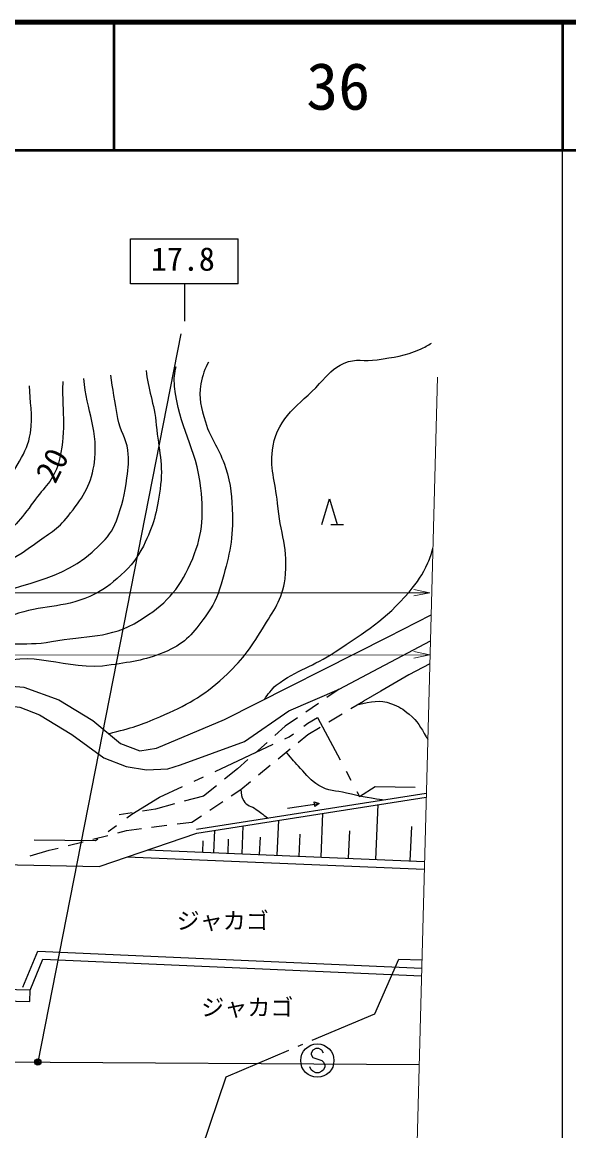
# Model space of a CAD drawing. Units: millimetres, scale not verified. Extents: x 40000 to 680000, y 20000 to 380000.
# Drawn here: x 536830 to 579500, y 293460 to 380000 of the extents above; entities that cross this region are included whole.
import ezdxf
from ezdxf.enums import TextEntityAlignment as Align

# ---------------------------------------------------------------- set-up
doc = ezdxf.new("R2010")
doc.units = ezdxf.units.MM
doc.header["$LTSCALE"] = 1000
doc.header["$PDMODE"] = 32
doc.header["$PDSIZE"] = 500
for name, color, linetype, lineweight in [('M-BGD', 7, 'Continuous', 25), ('M-BGD-HTXT', 7, 'Continuous', 13), ('M-BMK-ROW', 30, 'Continuous', 25), ('M-STR-HTXT', 7, 'Continuous', 13), ('M-STR-STRC', 7, 'Continuous', 25), ('M-TTL', 2, 'Continuous', 140), ('M-TTL-BAND', 7, 'Continuous', 25), ('M-TTL-LINE', 7, 'Continuous', 50)]:
    doc.layers.add(name, color=color, linetype=linetype, lineweight=lineweight)
doc.layers.add('M-TTL-TXT', color=7, linetype='Continuous')
doc.styles.add('ＭＳ ゴシック', font='')
doc.styles.get('ＭＳ ゴシック').set_extended_font_data('MS Gothic')

msp = doc.modelspace()

# ---------------------------------------------------------------- linework, layer by layer
at = {"layer": 'M-BGD'}
for p, q in [((560215, 340788), (560815, 342788)), ((560815, 342788), (561415, 340788)), ((560915, 340788), (561915, 340788)), ((561569, 327927), (568691, 331713)), ((561569, 327927), (560621, 327276)), ((559961, 326823), (558972, 326144)), ((562495, 326416), (563463, 326994)), ((558312, 325691), (557364, 325040)), ((560777, 325391), (561808, 326006)), ((557364, 325040), (556542, 324306)), ((559122, 324403), (560090, 324981)), ((555946, 323773), (555051, 322974)), ((558361, 323778), (559122, 324403)), ((556817, 322508), (557744, 323270)), ((554454, 322441), (553633, 321707)), ((555272, 321237), (556199, 322000)), ((553633, 321707), (552616, 320899)), ((551990, 320401), (550974, 319593)), ((553894, 320104), (554654, 320729)), ((550974, 319593), (549485, 319188)), ((550428, 317002), (568376, 319823)), ((550474, 316706), (568368, 319518)), ((553149, 319609), (553894, 320104)), ((547224, 318573), (546209, 318409)), ((548713, 318978), (547224, 318573)), ((551482, 318503), (552482, 319167)), ((557540, 318658), (560014, 319018)), ((559616, 319150), (560014, 319018)), ((559670, 318779), (559616, 319150)), ((560014, 319018), (559670, 318779)), ((564448, 314647), (564625, 318930)), ((545419, 318281), (544403, 318117)), ((550071, 317566), (550816, 318060)), ((556738, 314966), (556852, 317708)), ((560165, 314824), (560307, 318251)), ((544293, 316721), (544986, 316898)), ((544986, 316898), (546140, 317050)), ((546933, 317154), (548123, 317310)), ((548916, 317414), (550071, 317566)), ((551802, 315170), (551874, 316926)), ((553996, 315079), (554087, 317274)), ((562307, 314735), (562395, 316877)), ((567124, 314536), (567235, 317212)), ((540417, 315732), (541580, 316028)), ((542355, 316226), (543518, 316523)), ((550924, 315206), (550960, 316084)), ((552899, 315125), (552944, 316222)), ((555367, 315023), (555424, 316394)), ((558452, 314895), (558523, 316608)), ((537451, 314919), (538949, 315357)), ((538949, 315357), (539642, 315534)), ((546603, 315385), (568235, 314490)), ((545033, 314850), (568219, 313890)), ((564354, 302601), (566237, 306855)), ((566237, 306855), (568032, 306804)), ((559475, 300534), (564354, 302601)), ((552754, 297687), (557633, 299754)), ((558370, 300066), (558738, 300222)), ((527463, 298896), (567816, 298644)), ((550851, 292042), (552754, 297687))]:
    msp.add_line(p, q, dxfattribs=at)
for points in [[(501297, 315950), (520121, 316325), (522674, 316801), (525194, 318640), (528373, 322205), (531419, 326127), (532762, 327579), (534996, 328237), (536949, 328092), (539679, 327105), (542345, 325482), (544493, 323707), (546002, 323120), (547316, 323339), (552629, 325573), (565388, 332020), (568744, 333734)], [(568643, 329908), (567019, 329044), (564835, 327781), (563463, 326994)], [(501335, 313388), (502280, 314861), (508935, 314916), (514085, 314892), (517930, 314923), (522777, 315080), (524283, 315750), (527569, 318483), (529373, 321167), (530804, 323383), (532687, 325133), (534067, 326382), (535399, 326684), (536654, 326528), (538193, 325928), (540697, 324390), (543201, 322568), (544945, 321890), (546531, 321645), (548204, 321711), (549200, 322038), (554191, 323853), (557640, 326236), (561569, 327927)], [(530285, 304623), (530803, 307710), (531964, 310981), (533817, 312902), (535184, 314257), (542837, 314100), (550474, 316706)], [(536888, 304679), (538057, 307474), (568015, 306164)], [(537442, 304448), (538449, 306856), (567999, 305564)]]:
    msp.add_lwpolyline(points, dxfattribs=at)
msp.add_lwpolyline([(521419, 303957), (537420, 303566), (537442, 304448), (521441, 304839)], close=True, dxfattribs=at)
for points, knots in [([(543580, 324461), (545438, 324925), (546070, 325133), (547582, 325785), (549685, 326692), (550869, 327336), (552567, 328873), (553968, 330141), (554608, 331036), (555587, 332652), (556452, 334081), (557132, 334893), (557347, 336550), (557646, 338844), (556965, 340139), (556756, 342444), (556598, 344190), (556103, 345193), (556413, 346919), (556833, 349252), (558430, 350045), (560042, 351784), (560706, 352500), (561081, 352971), (561968, 353380), (562882, 353802), (563538, 353486), (564532, 353648), (565872, 353867), (566676, 353906), (567909, 354475), (568226, 354621), (568511, 354777), (568772, 354940)], [0, 0, 0, 0, 1, 1, 1, 2, 2, 2, 3, 3, 3, 4, 4, 4, 5, 5, 5, 6, 6, 6, 7, 7, 7, 8, 8, 8, 9, 9, 9, 10, 10, 10, 11, 11, 11, 11]), ([(520121, 316325), (521699, 317268), (522212, 317735), (523444, 318777), (526772, 321593), (527187, 324479), (530001, 327810), (531128, 329145), (531780, 329988), (533327, 330800), (535352, 331862), (536873, 331224), (539119, 331654), (541833, 332173), (543653, 331836), (546000, 333295), (547978, 334526), (549021, 335620), (549970, 337747), (550917, 339868), (551025, 341329), (550775, 343638), (550430, 346821), (549044, 348388), (548725, 351573), (548663, 352192), (548719, 352633), (548852, 353132)], [0, 0, 0, 0, 1, 1, 1, 2, 2, 2, 3, 3, 3, 4, 4, 4, 5, 5, 5, 6, 6, 6, 7, 7, 7, 8, 8, 8, 9, 9, 9, 9]), ([(551376, 353467), (551110, 352980), (550893, 352445), (550773, 351762), (550572, 350618), (550801, 349923), (551132, 348809), (551567, 347347), (552244, 346689), (552702, 345235), (553143, 343830), (553215, 342976), (553241, 341503), (553279, 339376), (552945, 338173), (552357, 336128), (552051, 335062), (551751, 334481), (551104, 333579), (550207, 332331), (549592, 331563), (548190, 330932), (546567, 330202), (545529, 330100), (543771, 329823), (540093, 329243), (537626, 331245), (534239, 329699), (533538, 329378), (533249, 328960), (532840, 328306), (532551, 327846), (532452, 327621), (532264, 327040)], [0, 0, 0, 0, 1, 1, 1, 2, 2, 2, 3, 3, 3, 4, 4, 4, 5, 5, 5, 6, 6, 6, 7, 7, 7, 8, 8, 8, 9, 9, 9, 10, 10, 10, 11, 11, 11, 11]), ([(546504, 352821), (546619, 351417), (547143, 350244), (547298, 348533), (547473, 346593), (547880, 345482), (547594, 343555), (547329, 341764), (547114, 340719), (546289, 339107), (545784, 338120), (545367, 337614), (544556, 336858), (543710, 336069), (543170, 335655), (542114, 335182), (539920, 334198), (538385, 334565), (536138, 333710), (533985, 332891), (532558, 332673), (530822, 331161), (529054, 329620), (528718, 328166), (527319, 326284), (526167, 324734), (525696, 323701), (524288, 322379), (522230, 320445), (520728, 319673), (518100, 318642), (516116, 317863), (514826, 317977), (512697, 317878), (510222, 317762), (508838, 318170), (506387, 318538), (504971, 318750), (504194, 318969), (502803, 319311), (500613, 319850), (499451, 320401), (497253, 320908), (495047, 321416), (493718, 321208), (491519, 321745), (488677, 322440), (487207, 323248), (484486, 324325), (482410, 325146), (481413, 326082), (479240, 326592), (476929, 327135), (475462, 326181), (473164, 326780), (469288, 327790), (466827, 328636), (464092, 331563), (461630, 334199), (461207, 336470), (460178, 339926), (460024, 340443), (459922, 340900), (459854, 341335)], [0, 0, 0, 0, 1, 1, 1, 2, 2, 2, 3, 3, 3, 4, 4, 4, 5, 5, 5, 6, 6, 6, 7, 7, 7, 8, 8, 8, 9, 9, 9, 10, 10, 10, 11, 11, 11, 12, 12, 12, 13, 13, 13, 14, 14, 14, 15, 15, 15, 16, 16, 16, 17, 17, 17, 18, 18, 18, 19, 19, 19, 20, 20, 20, 21, 21, 21, 21]), ([(504396, 320860), (504760, 320712), (505150, 320574), (505575, 320448), (508607, 319553), (510452, 319222), (513605, 319443), (516166, 319622), (517616, 320186), (519880, 321395), (521454, 322234), (522344, 322792), (523560, 324097), (526436, 327182), (527313, 329537), (530196, 332616), (531013, 333488), (531742, 333659), (532764, 334279), (536512, 336556), (539822, 336018), (542868, 339173), (543498, 339825), (543880, 340229), (544189, 341081), (544649, 342347), (544850, 343093), (545010, 344431), (545110, 345266), (545185, 345747), (545085, 346582), (544963, 347592), (544461, 348062), (544302, 349067), (544096, 350364), (543867, 351419), (543747, 352455)], [0, 0, 0, 0, 1, 1, 1, 2, 2, 2, 3, 3, 3, 4, 4, 4, 5, 5, 5, 6, 6, 6, 7, 7, 7, 8, 8, 8, 9, 9, 9, 10, 10, 10, 11, 11, 11, 12, 12, 12, 12]), ([(515594, 321495), (515754, 321532), (515921, 321574), (516094, 321622), (518054, 322161), (519171, 322583), (520859, 323715), (522456, 324786), (523183, 325632), (524472, 327058), (525816, 328546), (526353, 329558), (527597, 331131), (528723, 332553), (529240, 333462), (530555, 334711), (532978, 337014), (535124, 337263), (537800, 339267), (538861, 340062), (539602, 340385), (540414, 341434), (541486, 342818), (542162, 343704), (542438, 345433), (542863, 348083), (541846, 349673), (541644, 352177)], [0, 0, 0, 0, 1, 1, 1, 2, 2, 2, 3, 3, 3, 4, 4, 4, 5, 5, 5, 6, 6, 6, 7, 7, 7, 8, 8, 8, 9, 9, 9, 9]), ([(539997, 351958), (539996, 351933), (539996, 351907), (539995, 351882), (539933, 349412), (540317, 347947), (539658, 345566), (539287, 344226), (538536, 343706), (537728, 342574), (536725, 341167), (536047, 340445), (534756, 339297), (534490, 339061), (534248, 339066), (533954, 338865), (531917, 337469), (530609, 336826), (528960, 334988), (527318, 333158), (526856, 331764), (525246, 329905), (523707, 328128), (522860, 327086), (521036, 325602), (519994, 324755), (519316, 324372), (518079, 323848), (517158, 323458), (516374, 323242), (515594, 323113)], [0, 0, 0, 0, 1, 1, 1, 2, 2, 2, 3, 3, 3, 4, 4, 4, 5, 5, 5, 6, 6, 6, 7, 7, 7, 8, 8, 8, 9, 9, 9, 10, 10, 10, 10]), ([(528260, 336753), (529233, 337723), (530096, 338517), (531245, 339753), (533381, 342053), (535122, 342967), (536627, 345723), (537068, 346533), (537321, 347019), (537468, 347929), (537701, 349375), (537402, 350398), (537407, 351615)], [0, 0, 0, 0, 1, 1, 1, 2, 2, 2, 3, 3, 3, 4, 4, 4, 4]), ([(555732, 327142), (555925, 327410), (555981, 327487), (556157, 327695), (556343, 327916), (556432, 328060), (556661, 328235), (558306, 329486), (559543, 329699), (561257, 330853), (563661, 332471), (565159, 333301), (567025, 335517), (567707, 336328), (568062, 336829), (568507, 337791), (568694, 338196), (568803, 338577), (568882, 338945)], [0, 0, 0, 0, 1, 1, 1, 2, 2, 2, 3, 3, 3, 4, 4, 4, 5, 5, 5, 6, 6, 6, 6]), ([(563051, 326748), (564115, 326953), (564694, 327150), (565647, 326803), (566242, 326587), (566558, 326388), (567043, 325981), (567704, 325427), (567926, 324955), (568369, 324215), (568411, 324145), (568450, 324078), (568487, 324013)], [0, 0, 0, 0, 1, 1, 1, 2, 2, 2, 3, 3, 3, 4, 4, 4, 4]), ([(564953, 319285), (563613, 319502), (563231, 319556), (562146, 319818), (561290, 320026), (560729, 319970), (559974, 320423), (559322, 320815), (559076, 321202), (558553, 321753), (558100, 322231), (557950, 322410), (557452, 323030)], [0, 0, 0, 0, 1, 1, 1, 2, 2, 2, 3, 3, 3, 4, 4, 4, 4]), ([(553894, 320104), (553910, 319743), (553944, 319536), (554122, 319232), (554359, 318828), (554726, 318821), (555105, 318547), (555460, 318291), (555573, 318205), (556002, 317878)], [0, 0, 0, 0, 1, 1, 1, 2, 2, 2, 3, 3, 3, 3])]:
    msp.add_open_spline(points, degree=3, knots=knots, dxfattribs=at)
at = {"layer": 'M-BGD-HTXT'}
msp.add_line((565695, 218532), (569236, 352296), dxfattribs=at)
at = {"layer": 'M-BMK-ROW'}
for p, q in [((559130, 325269), (559883, 325717)), ((559883, 325717), (561642, 322417)), ((558818, 325044), (559130, 325269)), ((557321, 324054), (557682, 324222)), ((557682, 324222), (558008, 324458)), ((551883, 321520), (556415, 323632)), ((550251, 320760), (550977, 321098)), ((562113, 321535), (562489, 320829)), ((547549, 319500), (549345, 320337)), ((563165, 319561), (564374, 320349)), ((564374, 320349), (567494, 320275)), ((545395, 318179), (547549, 319500)), ((562959, 319947), (563165, 319561)), ((544997, 317891), (545395, 318179)), ((543539, 316835), (544187, 317305)), ((537771, 316172), (542547, 316118)), ((542547, 316118), (542729, 316249))]:
    msp.add_line(p, q, dxfattribs=at)
at = {"layer": 'M-STR-HTXT'}
for p, q in [((462157, 335402), (568663, 335467)), ((568663, 335467), (567413, 335716)), ((568663, 335467), (567413, 335216)), ((68677, 330310), (568662, 330615)), ((568662, 330615), (567412, 330864)), ((568662, 330615), (567412, 330364))]:
    msp.add_line(p, q, dxfattribs=at)
at = {"layer": 'M-STR-STRC'}
for p, q in [((545294, 363086), (553694, 363086)), ((545294, 359586), (545294, 363086)), ((553694, 359586), (553694, 363086)), ((553694, 359586), (545294, 359586)), ((549494, 359586), (549494, 356655)), ((549220, 355673), (538046, 298830)), ((559514, 299768), (559396, 299532)), ((559396, 299532), (559396, 299414)), ((559751, 299886), (559514, 299768)), ((559987, 299886), (559751, 299886)), ((560223, 299768), (559987, 299886)), ((560342, 299532), (560223, 299768)), ((559396, 299414), (559514, 299177)), ((559514, 299177), (560223, 298941)), ((560223, 298941), (560342, 298823)), ((560342, 298823), (560460, 298586)), ((560460, 298586), (560460, 298468)), ((559396, 298232), (559278, 298468)), ((559514, 298114), (559396, 298232)), ((559751, 297995), (559514, 298114)), ((559987, 297995), (559751, 297995)), ((560223, 298114), (559987, 297995)), ((560342, 298232), (560223, 298114)), ((560460, 298468), (560342, 298232))]:
    msp.add_line(p, q, dxfattribs=at)
for centre, radius in [((559869, 298941), 1300), ((538046, 298830), 150), ((538046, 298830), 120), ((538046, 298830), 90), ((538046, 298830), 60), ((538046, 298830), 30)]:
    msp.add_circle(centre, radius, dxfattribs=at)
msp.add_point((538046, 298830), dxfattribs=at)
at = {"layer": 'M-TTL'}
msp.add_line((680000, 380000), (40000, 380000), dxfattribs=at)
at = {"layer": 'M-TTL-BAND'}
msp.add_line((579000, 20000), (579000, 370000), dxfattribs=at)
at = {"layer": 'M-TTL-LINE'}
for p, q in [((543997, 380000), (543997, 370000)), ((579000, 380000), (579000, 370000)), ((40000, 370000), (680000, 370000))]:
    msp.add_line(p, q, dxfattribs=at)

# ---------------------------------------------------------------- texts
at = {"layer": 'M-BGD', "style": 'ＭＳ ゴシック'}
msp.add_text('20', height=1833, rotation=63.087, dxfattribs=at).set_placement((539901, 343640), align=Align.BOTTOM_LEFT)
for p in [(548881, 308806), (550801, 302045)]:
    msp.add_text('ジャカゴ', height=1320, dxfattribs=at).set_placement(p, align=Align.BOTTOM_LEFT)
at = {"layer": 'M-STR-STRC', "style": 'ＭＳ ゴシック'}
msp.add_text('17.8', height=1833, dxfattribs=at).set_placement((546880, 360050), align=Align.BOTTOM_LEFT)
at = {"layer": 'M-TTL-TXT', "style": 'ＭＳ ゴシック'}
msp.add_text('36', height=3666, dxfattribs=at).set_placement((561497, 375000), align=Align.MIDDLE_CENTER)

doc.saveas('drawing.dxf')
